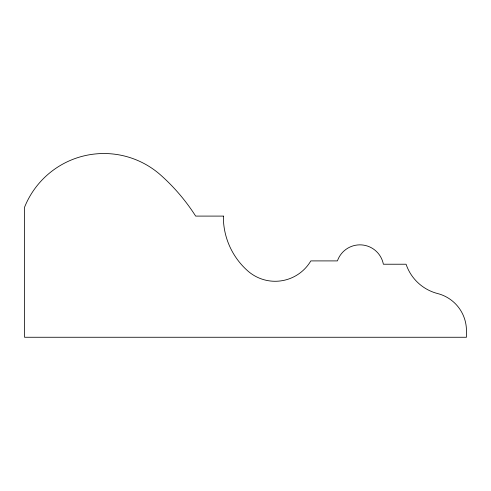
<?xml version="1.0" encoding="UTF-8"?>
<svg xmlns="http://www.w3.org/2000/svg" width="491" height="491" viewBox="0 0 491 491"><rect width="100%" height="100%" fill="white"/><g stroke="black" fill="none" stroke-linecap="round" stroke-linejoin="round"><path stroke-width="0.74" d="M223.344 216.095L195.657 216.095A195.627 195.627 0 0 0 160.772 175.152A85.508 85.508 0 0 0 24.55 207.239L24.55 337.262L466.45 337.262L466.45 330.682A38.335 38.335 0 0 0 437.641 293.55A45.135 45.135 0 0 1 406.075 264.226L383.373 264.226A23.844 23.844 0 0 0 337.415 260.905L310.834 260.905A41.404 41.404 0 0 1 247.71 270.866A72.355 72.355 0 0 1 223.344 216.095"/></g></svg>
